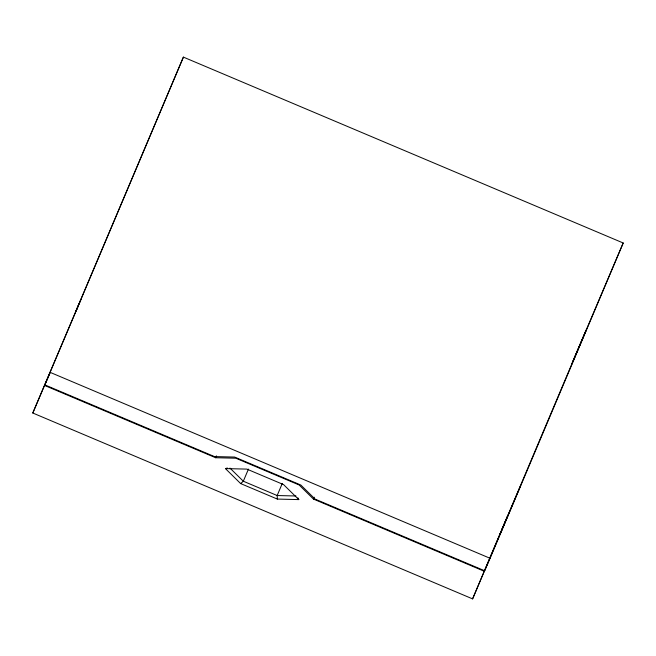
<?xml version="1.0" encoding="UTF-8"?>
<svg xmlns="http://www.w3.org/2000/svg" width="656" height="656" viewBox="0 0 656 656"><rect width="100%" height="100%" fill="white"/><g stroke="black" fill="none" stroke-linecap="round" stroke-linejoin="round"><path stroke-width="0.98" d="M586.226 329.943L472.599 598.887L32.8 413.009L78.646 304.974M32.8 413.009L183.401 57.113L623.2 242.991L490.081 558.297L484.702 570.786L315.134 499.126L300.817 485.03L234.643 457.06L214.463 456.576L44.903 384.908L50.282 372.419L490.081 558.297M44.665 385.474L215.644 457.732L216.431 455.863M248.444 469.089L243.319 481.225L240.654 483.579L225.426 468.589L227.345 467.99M282.293 483.398L277.168 495.534L277.34 499.077L298.8 499.601L297.89 497.806M484.456 571.343L313.478 499.085L314.273 497.207M472.599 598.887L500.659 532.426M501.446 530.556L506.588 518.388M572.918 361.267L623.2 242.991M573.082 360.956L585.718 331.124M183.401 57.113L76.006 311.01L80.909 299.636M571.737 364.08L572.745 361.735M506.924 517.609L507.933 515.263L500.159 533.787L520.7 485.506M215.644 457.732L235.824 458.216L299.161 484.989L313.478 499.085M225.426 468.589L246.886 469.106L283.572 484.612L298.8 499.601M295.987 495.985L277.168 495.534L243.319 481.225L229.969 468.089M240.654 483.579L277.34 499.077"/></g></svg>
